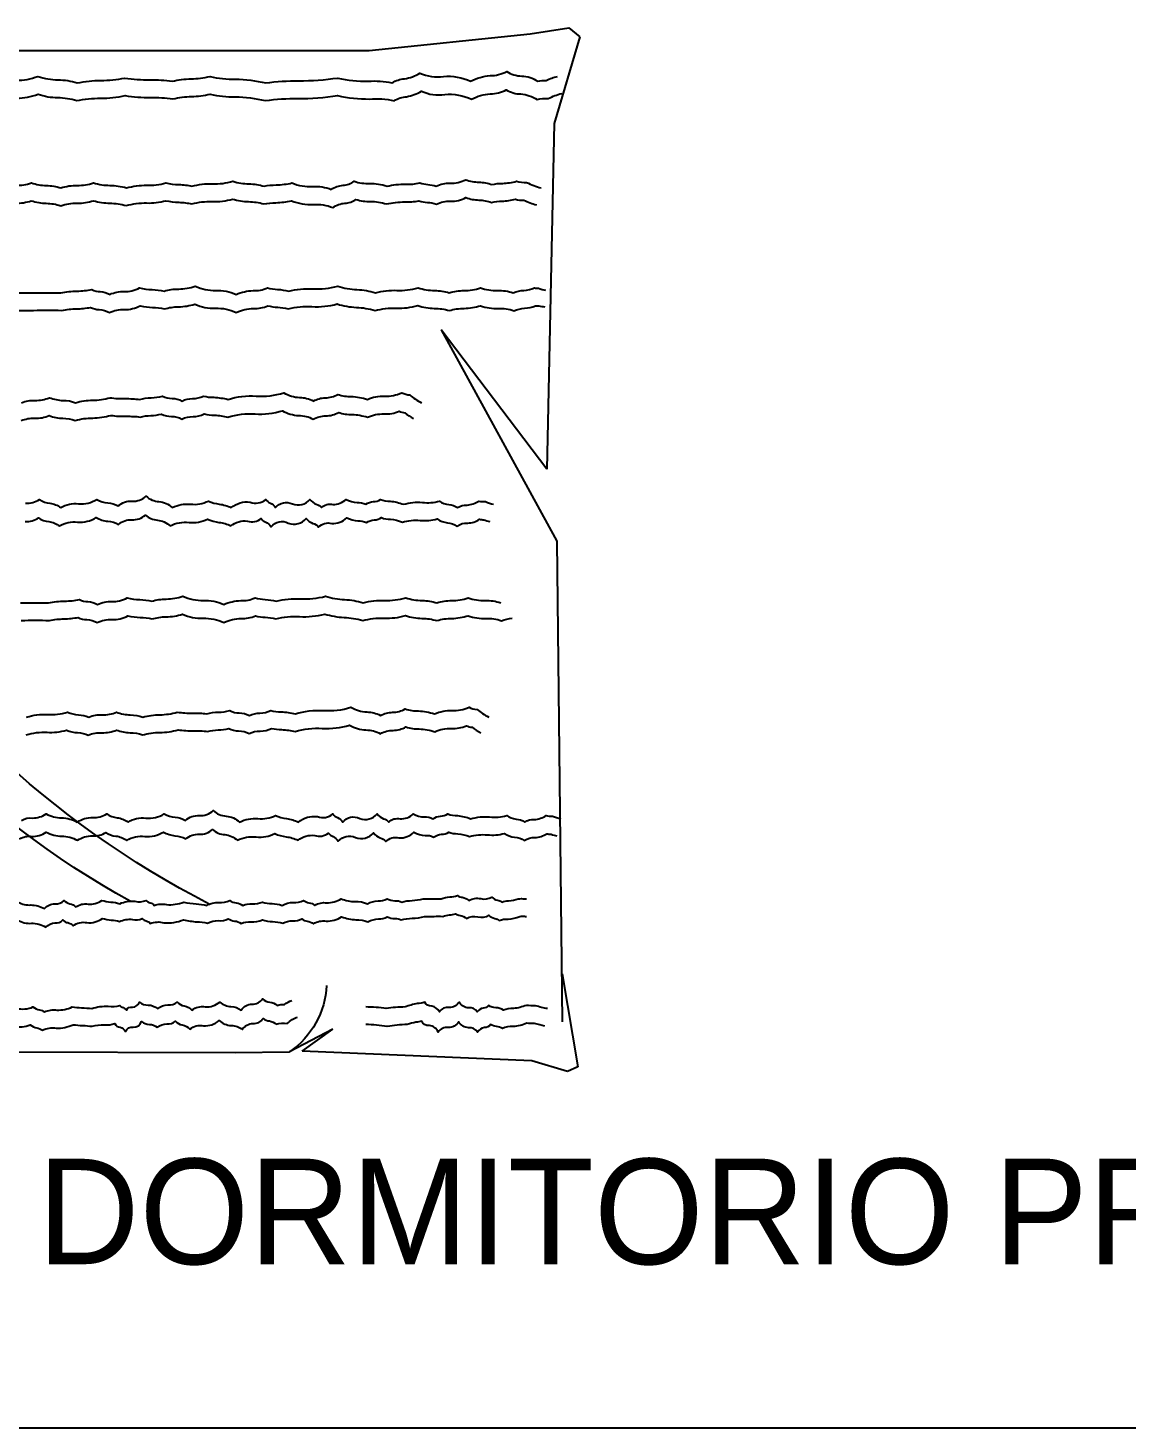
# Model space of a CAD drawing. Header units: metres. Extents: x -525 to 413, y -37 to 272.
# Drawn here: x 84.45 to 86.012, y 67.162 to 69.153 of the extents above; entities that cross this region are included whole.
import ezdxf

# ---------------------------------------------------------------- set-up
doc = ezdxf.new("R2010")
doc.units = ezdxf.units.M
doc.header["$MEASUREMENT"] = 0
doc.layers.get('0').update_dxf_attribs({"color": 254})
doc.layers.add('mobi alcolchonado', color=254, linetype='Continuous')
doc.layers.add('MOBILIARIO2', color=254, linetype='Continuous')
doc.layers.add('muebles', color=254, linetype='Continuous', lineweight=5)
doc.styles.get("Standard").update_dxf_attribs({"font": 'HTOWERT.TTF', "height": 0.08})

# ---------------------------------------------------------------- blocks, each defined once
blk = doc.blocks.new('A$C2820749F')
at = {"layer": 'mobi alcolchonado'}
for p, q in [((0.03183085050312684, 1.011534371399193), (0.03183085050312684, 0.2992788719572275)), ((1.455896490355485, 0.8244170986396853), (1.457091056544698, 0.4899610756821176)), ((1.457091056544698, 0.4899610756821176), (1.456091472427602, 0.4125472467334816)), ((1.423899143127528, 0.3509166272864945), (1.456091472427602, 0.4125472467334816)), ((1.455181800836073, 0.3946372168479115), (1.423899143127528, 0.3509166272864945)), ((1.468885618214188, 0.06806609227544413), (1.455181800836073, 0.3946372168479115)), ((0.03183085050312684, 0.2992788719572559), (0.008380268606572372, 0.07049203153226813)), ((0.6272091217166462, 0.04691964818621841), (0.4294371762570961, 0.1969362731558135)), ((0.4294371762570961, 0.1969362731558135), (0.7297423106879819, 0.03283504800134551)), ((0.008380268606572372, 0.07049203153226813), (-4.682851795223542e-08, 0.01535471020403634)), ((1.483725859909612, 0.01739235568359732), (1.468885618214188, 0.06806609227544413)), ((0.1359208405403365, 0.03620706456254652), (0.6272091217166462, 0.04691964818621841)), ((0.01257043050335938, 1.244953296009044e-08), (0.1359208405403365, 0.03620706456254652)), ((0.7297423106879819, 0.03283504800134551), (1.41321955749973, 0.02480802158862616)), ((1.345216915129811, 0.02480802158862616), (1.477542431442174, 0.002561018535146786)), ((-4.682851795223542e-08, 0.01535471020403634), (0.01257043050335938, 1.244953296009044e-08)), ((1.477542431442174, 0.002561018535146786), (1.483725859909612, 0.01739235568359732))]:
    blk.add_line(p, q, dxfattribs=at)
for centre, radius, start, end in [((0.1440055107636624, 0.03410052602831115), 1.253458049037101, 28.86267427161351, 95.56453293765829), ((0.04774770115943738, -0.09146744321932943), 1.348282083580277, 27.28963037268793, 91.05009334951154)]:
    blk.add_arc(centre, radius, start, end, dxfattribs=at)
at = {"layer": 'MOBILIARIO2'}
for points in [[(0.07438727993289262, 0.8013133383049365, -0.09716842929027525), (0.06878682210319198, 0.7704380511856641, -0.07769030963165735), (0.07369107446419321, 0.7417577365660861, 0.0819416435127111), (0.07811395726312753, 0.7145087435618223, 0.05008979722761116), (0.07464636832693827, 0.6808644616984054, -0.04965116971336258), (0.0711185998933388, 0.6469275153708907, -0.03895151536300129), (0.0737529618438657, 0.6111532863538116, 0.04385712432952719), (0.07578217947298072, 0.5793462718520175, 0.05270546975946337), (0.07231553918057898, 0.5526767017621808, -0.05218719305228062), (0.06878682210319198, 0.5257473667350894, -0.06597341999225197), (0.07263342821320862, 0.4895057270178711, 0.05540780943299058), (0.07811395726312753, 0.4465141873212417, 0.03865936342795628), (0.0752529332656593, 0.3998141080328139, -0.0322909520126644), (0.0711185998933388, 0.3439771514453867, -0.05688258191653982), (0.07561598371071909, 0.3010114769396353, 0.07235755247434236), (0.07811395726312753, 0.267074359210568, 0.1229921109335664), (0.07221241099645681, 0.2490087874413973, -0.1010531739767992), (0.06412324252355006, 0.2274577771676434, -0.1487423469771642), (0.06877428943059272, 0.1938861517257067, 0.127539236695156), (0.07578217947298072, 0.155215759290769, 0.1054573867380849), (0.06768816519763732, 0.1275448865116289, -0.125573326145023), (0.06179146473340325, 0.1039472413528131, -0.1457498777335986), (0.06826572388189334, 0.08259721616653337, 0.1343469723761514), (0.07578217947298072, 0.0596698849518873, 0.07383923619900547), (0.07460362410532184, 0.04764637685107687, 0.05242793320011511), (0.06878682210319198, 0.03170522347599558)], [(0.09968601754150086, 0.8007456138096529, -0.09727277248750657), (0.09417011716760726, 0.7702099434159493, -0.07705803557710024), (0.09896790134416733, 0.742097708017667, 0.08096817979844399), (0.1033285998275346, 0.7152919449873991, 0.05101524470064175), (0.09982893027313366, 0.6811884077724528, -0.05013851707244245), (0.09620770149948044, 0.6464978820978615, -0.03882928079087921), (0.09887583959337576, 0.6104112415337966, 0.04407321922748771), (0.1008944012292261, 0.5785815979803886, 0.05255978329282858), (0.09743626479746581, 0.5520851208613919, -0.05188248461777528), (0.0939781283656771, 0.5255886437423953, -0.06591668144949436), (0.09777291350042105, 0.489764784566745, 0.05517672509446018), (0.1032140835042696, 0.4471300304592489, 0.03864548397607355), (0.1003987906562145, 0.4006972985898472, -0.03175016641415675), (0.0961960423336734, 0.3442604983901845, -0.05816981258464109), (0.1009706728380309, 0.299109564524116, 0.07498231622681087), (0.10350595941091, 0.2638996240946483, 0.1203880321006215), (0.09767240007931832, 0.246143388583306, -0.09992166230588008), (0.08981987249296708, 0.2251456365160891, -0.1495000971445582), (0.09443394075682932, 0.1919513609089165, 0.1286842420759647), (0.1013251671153341, 0.1538556292544229, 0.103936026393105), (0.09354489020151391, 0.1272139846034008, -0.1235416094931055), (0.08784658653419797, 0.1044638102397641, -0.1429512931945198), (0.09383852413645855, 0.08396566046903331, 0.1224411996191373), (0.1017504643391476, 0.06046127252918154, 0.0817191187597318), (0.1004888231307177, 0.04511814992989116, 0.06013914756002237), (0.09303952893822043, 0.02563841120141319)], [(0.249132597614846, 0.802060374786123, -0.08928656159384647), (0.2456801733467842, 0.7798678946714688, -0.07244119077061678), (0.2493126897801403, 0.7585014681934297, 0.07568307842557014), (0.2526592562661847, 0.7380184982908702, 0.08009652531213793), (0.2491461270936099, 0.7146116850313717, -0.08013568630566463), (0.2456329979210352, 0.6912048717718733, -0.06882100428836067), (0.2490784771969743, 0.668154409175969, 0.0682197493521685), (0.2525818654192165, 0.64490687477101, 0.07127044295884968), (0.2488224925419047, 0.6159160259599332, -0.07596936836416879), (0.2455477668864035, 0.5886678236543332, -0.04586782255867196), (0.247844236309362, 0.5701994631031368, 0.04515398565987369), (0.2502035833936702, 0.5514436960125124, 0.07659845747685319), (0.2468066792605725, 0.5227923506037371, -0.07511307310797281), (0.2432571078226999, 0.493591319009937, -0.06588161336958673), (0.2469422759199063, 0.4708361621339634, 0.06987577352350968), (0.2502478734777469, 0.4493431625129176, 0.05750704490280966), (0.2484958000228517, 0.4321932879051076, -0.04391143024772626), (0.2455970351292081, 0.4098348157899352, -0.1094408793377471), (0.2511180848023855, 0.3789421831585003, 0.1218487807929951), (0.2554081724640014, 0.3510032497899545, 0.1331212624374239), (0.2490930056539469, 0.3339586073589373, -0.1454868229792634), (0.2436763397471395, 0.3181738282760591, -0.09027021029225786), (0.2465344695422687, 0.2976595287733801, 0.08023035883669916), (0.2502034698085538, 0.2746858769890252, 0.05551847469912154), (0.2473031714452247, 0.2490541670552773, -0.07022105505534403), (0.2456014336365797, 0.2286931972915625, -0.0685052766880208), (0.2479670474960471, 0.2166287042612396, 0.06470814984066378), (0.2505666641905009, 0.2038819778707932, 0.1401908012214727), (0.2463314414677598, 0.1836766035147832, -0.1283002783268099), (0.2412053825026419, 0.1617815342499682, -0.08110603893236437), (0.2446641125620488, 0.1435104428511238, 0.0827637813586758), (0.2479954771944222, 0.125589417044381, 0.0686295408200656), (0.2461791685529988, 0.1103209601651827, -0.05568377227810004), (0.2434604016795276, 0.09159681011473708, -0.07355543273722119), (0.2448523890268746, 0.07942918446437375, -0.04685156555673459), (0.2515032445388385, 0.0614542783202694)], [(0.2237399146677603, 0.8015753920990107, -0.08842065885983708), (0.2203529784464706, 0.7797595999016664, -0.07304457326249797), (0.2239837579844277, 0.7583762724464407, 0.07606635793775487), (0.2273483358162594, 0.7378126153517712, 0.07982807973009487), (0.2238506571313508, 0.7145087435618223, -0.07971955538375411), (0.2203529784464706, 0.6912048717718164, -0.06923792804402512), (0.2238217415806787, 0.6679991013126312, 0.06863952591397299), (0.2273483358162594, 0.6445971281919185, 0.0708979614058301), (0.2236037825783797, 0.6157425677461958, -0.07570184506448685), (0.2203529784464706, 0.5886678205680198, -0.04598593837361446), (0.2226452857336483, 0.5702051486343009, 0.04509062979421224), (0.2250165580261125, 0.5513816257040673, 0.0767688097919978), (0.2215939037413364, 0.5225215678670168, -0.07531724705448087), (0.2180211766569755, 0.4931219462291381, -0.06569602454873665), (0.2217125434788159, 0.4703385422081112, 0.06976453409596739), (0.2250165580261125, 0.4488445745002707, 0.05804667689531232), (0.2232246805901639, 0.431465470192137, -0.04516982286465403), (0.2203529784464706, 0.4092279924572892, -0.1075977116100084), (0.2255734608220337, 0.3799107829684374, 0.1193036612600965), (0.2296801136064062, 0.353298700161389, 0.1343029453047149), (0.2235396308263375, 0.3365488491731128, -0.1428870521163589), (0.2180211766569755, 0.3206732643274961, -0.09404153232735413), (0.2210300184327423, 0.2988232099425261, 0.08254829827204296), (0.2250165580261125, 0.2740655207475413, 0.05470287307400445), (0.2219875962871072, 0.24769676267195, -0.0716592870435935), (0.2203529784464706, 0.2274577771676434, -0.06572602001163375), (0.2225756223455733, 0.2161297562311404, 0.06205059330713673), (0.2250165580261125, 0.2041539053776376, 0.1416518027978689), (0.2208763024091525, 0.1841716973295604, -0.1276055729886448), (0.2156893988668287, 0.1622069208277424, -0.08237180775977603), (0.2192212086246741, 0.1434705197362689, 0.0832392266448991), (0.2226847562366174, 0.1249207259637899, 0.06719308412164715), (0.2209050870327758, 0.1096062405971168, -0.05209041856066379), (0.2180211766569755, 0.08996491827886643, -0.07575752871399459), (0.2196056503977672, 0.0755561573761554, -0.04985085270802373), (0.2273483358162594, 0.05500909526594455)], [(0.8174782666112037, 0.7950086923829645, 0.009920707155003077), (0.8174782666112037, 0.7553921026760406, 0.04445350945563722), (0.8149618397834786, 0.7323308617415023, -0.04837692811709345), (0.8128147110309385, 0.7111147462751148, -0.1250647258429041), (0.8157566736046533, 0.699330767853354, 0.1047741914629796), (0.8198100684007272, 0.6854804873061369, 0.1403229418180761), (0.8157212553556974, 0.6656063789424707, -0.1250049725488112), (0.810482909241415, 0.6435335180842117, -0.05973303894828361), (0.8129042887442779, 0.6257110169966609, 0.06219503384166036), (0.8151464888210853, 0.6085776950712898, 0.07638371534016052), (0.8120888269711202, 0.5878663008737419, -0.06684002968586622), (0.8081511314512682, 0.564300338670364, -0.1151891051599127), (0.8139684207840219, 0.5351972912182532, 0.1149610997639274), (0.8198100684007272, 0.5060406591954347, 0.09722285442482435), (0.8143153120496152, 0.4820349958859538, -0.1165270438592037), (0.810482909241415, 0.4617632874665389, -0.05177855544718226), (0.8126624294934572, 0.4472069481511483, 0.04781164733631715), (0.8151464888210853, 0.4314682541395882, 0.07848942190647769), (0.8118770370968775, 0.3973976616517518, -0.07450814821697317), (0.8081511314512682, 0.3615566387696845, -0.0646817516391843), (0.812943995539257, 0.3343443569226849, 0.06677225692461504), (0.8174782666112037, 0.3079577183248148, 0.07603400264152256), (0.8139805879263236, 0.2776626849978641, -0.07565561778519735), (0.810482909241415, 0.2473676516708849, -0.06360188876819076), (0.8143053679061438, 0.2241411790908217, 0.07038836351659816), (0.8174782666112037, 0.2030902799419891, 0.07908223019817892), (0.8143211382538595, 0.1820272423179006, -0.07150216932384006), (0.810482909241415, 0.1588129235410634, -0.08809929159295263), (0.814228580128372, 0.1347859703132315, 0.09400655500649466), (0.8174782666112037, 0.112205179961137, 0.09181186489555229)], [(0.8424782666112094, 0.7940545898146922, 0.01064894226915855), (0.8424782666112094, 0.7540791592927292, 0.04276789700413568), (0.8402388799636071, 0.733187113798806, -0.0446536549024255), (0.8381690619806079, 0.7131661293205127, -0.1287838092738918), (0.8412271476790067, 0.7007977600572417, 0.1064908792668673), (0.84555694263031, 0.6860934815922235, 0.1403723187648893), (0.8412344940887522, 0.6652773528346643, -0.1267362631492033), (0.8358503161164492, 0.642439936426797, -0.05782812158357745), (0.8382594505249301, 0.6248511261089504, 0.06144160875129046), (0.8404085505445096, 0.6082737271454732, 0.07614096957488999), (0.8374403745145855, 0.5880598025744916, -0.06591642973579528), (0.8335430998787103, 0.5648186197200857, -0.1160849187515354), (0.839389686591062, 0.5354696589787693, 0.1152005735456813), (0.845331564035888, 0.5059116931042524, 0.09775879571411954), (0.8397241503271573, 0.4815136895885814, -0.1181437821682722), (0.8358847107813858, 0.4610661162168981, -0.0498187337588212), (0.8379810968164634, 0.4471143499836501, 0.04633969856475002), (0.8403381556048544, 0.4321361372076069, 0.07934496185949418), (0.8371221817110381, 0.3983447131605828, -0.07461716755102663), (0.8333675549916393, 0.3624719409117745, -0.06486864031103441), (0.8381701684619429, 0.3351864239947133, 0.06684312547807922), (0.842727946085347, 0.3086819133243921, 0.07585804144147697), (0.8392363536809739, 0.2783522985397724, -0.0755289184050222), (0.8357097847465695, 0.2478943308141766, -0.06391342011245177), (0.8395789955546036, 0.2243899436618904, 0.07074523310173969), (0.8427883519684087, 0.2030902792667177, 0.07862787425880947), (0.8396313568666187, 0.1820072391056158, -0.07091813878710229), (0.8357775762492565, 0.1587153318902779, -0.09173755624994477), (0.8398587261997648, 0.1335210047967905, 0.1042464704999198), (0.8429071185929331, 0.1112135583809959, 0.07732199784923037), (0.8394107418393446, 0.0960257388172181, -0.07665768699248568)], [(0.3765826903700145, 0.8170457947656189, -0.01105708392728544), (0.3765826903700145, 0.7774292050586666, 0.009920707155003077), (0.3765826903700145, 0.7378126153517712, 0.04445350945563722), (0.3740662635422893, 0.7147513744172045, -0.04837692811709345), (0.3719191347897493, 0.6935352589508454, -0.1250647258429041), (0.3748610973634641, 0.6817512805290846, 0.1047741914629796), (0.378914492159538, 0.6679009999818675, 0.1403229418180761), (0.3748256791145081, 0.6480268916181728, -0.1250049725488112), (0.3695873330002257, 0.6259540307599138, -0.05973303894828361), (0.3720087125030886, 0.6081315296723631, 0.06219503384166036), (0.3742509125798961, 0.590998207746992, 0.07638371534016052), (0.3711932507299309, 0.5702868135494725, -0.06684002968586622), (0.3672555552100789, 0.5467208513460662, -0.1151891051599127), (0.3730728445428326, 0.5176178038939554, 0.1149610997639274), (0.378914492159538, 0.4884611718711369, 0.09722285442482435), (0.3734197358084259, 0.464455508561656, -0.1165270438592037), (0.3695873330002257, 0.4441838001422695, -0.05177855544718226), (0.371766853252268, 0.4296274608268789, 0.04781164733631715), (0.3742509125798961, 0.4138887668152904, 0.07848942190647769), (0.3709814608556883, 0.3798181743274824, -0.07450814821697317), (0.3672555552100789, 0.3439771514453867, -0.0646817516391843), (0.3720484192980678, 0.3167648695984155, 0.06677225692461504), (0.3765826903700145, 0.290378231000517, 0.07603400264152256), (0.3730850116851343, 0.2600831976735947, -0.07565561778519735), (0.3695873330002257, 0.2297881643466155, -0.06360188876819076), (0.3734097916649546, 0.2065616917665523, 0.07038836351659816), (0.3765826903700145, 0.1855107926176913, 0.07908223019817892), (0.3734255620126703, 0.1644477549936312, -0.07150216932384006), (0.3695873330002257, 0.1412334362167655, -0.08809929159295263), (0.3733330038871827, 0.1172064829889621, 0.09400655500646748), (0.3765826903700145, 0.0946256926368676, 0.09181186489314164), (0.3730608128719268, 0.07942261342699908, -0.09253048796087615), (0.3695873330002257, 0.06433065930988846, -0.06497800636648846), (0.3701017238219606, 0.05850666252305814, -0.03737900805100157), (0.3730250012861518, 0.04880240365648092)], [(0.4015826903700201, 0.8164505330123859, -0.01088879775074179), (0.4015826903700201, 0.7764751024904228, 0.01064894226915855), (0.4015826903700201, 0.7364996719684598, 0.04276789700413568), (0.3993433037224179, 0.7156076264745082, -0.0446536549024255), (0.3972734857394187, 0.6955866419962433, -0.1287838092738918), (0.4003315714378175, 0.6832182727329439, 0.1064908792668673), (0.4046613663891208, 0.6685139942679541, 0.1403723187648893), (0.4003389178475629, 0.6476978655103665, -0.1267362631492033), (0.39495473987526, 0.6248604491024992, -0.05782812158357745), (0.3973638742837409, 0.607271638784681, 0.06144160875129046), (0.3995129743033203, 0.5906942398212038, 0.07614096957488999), (0.3965447982733963, 0.5704803152501938, -0.06591642973579528), (0.3926475236375211, 0.5472391323957879, -0.1160849187515354), (0.3984941103498727, 0.5178901716544999, 0.1152005735456813), (0.4044359877946988, 0.488332205779983, 0.09775879571411954), (0.3988285740859681, 0.463934202264312, -0.1181437821682722), (0.3949891345401966, 0.4434866288926003, -0.0498187337588212), (0.3970855205752741, 0.4295348626593807, 0.04633969856475002), (0.3994425793636651, 0.4145566498833375, 0.07934496185949418), (0.3962266054698489, 0.3807652258363134, -0.07461716755102663), (0.39247197875045, 0.3448924535875051, -0.06486864031103441), (0.3972745922207537, 0.3176069366704439, 0.06684312547807922), (0.4018323698441577, 0.2911024260000943, 0.07585804144147697), (0.3983407774397847, 0.260772811215503, -0.0755289184050222), (0.3948142085053803, 0.2303148434898787, -0.06391342011245177), (0.3986834193134143, 0.2068104563375925, 0.07074523310173969), (0.4018927757272195, 0.1855107919424483, 0.07862787425880947), (0.3987357806254295, 0.1644277517813464, -0.07091813878710229), (0.3948820000080673, 0.1411358445659801, -0.09173755624994477), (0.3989631499585755, 0.1159415174725211, 0.1042464704999198), (0.4020115423517439, 0.09363407105669808, 0.07732199784975631), (0.3985151655981554, 0.0784462514928066, -0.07665768699248617), (0.394968619395712, 0.06313304381930607, -0.04478410549747996), (0.395040648773886, 0.05831106024746191, -0.02481717916866302), (0.3963742903468983, 0.04972353772117799)], [(0.532812426292935, 0.7937419229756699, 0.1122487789866725), (0.5295605123361611, 0.7745294220823382, -0.1052791320223037), (0.5258170689231463, 0.7541253256047469, -0.0826638664337555), (0.5296320503164793, 0.7346347287407013, 0.09094625459216459), (0.532812426292935, 0.7168391307407944, 0.06790108053441281), (0.5294065194832456, 0.6926944179312216, -0.06607401579952162), (0.5258170689231463, 0.6679009999818675, -0.03504793063680006), (0.5270872541650817, 0.6461191675042244, 0.03787749861660716), (0.5281488467132931, 0.6259540307599138, 0.06052263610671611), (0.5257440997493745, 0.6093723462151104, -0.0626049966278958), (0.5234852911329995, 0.593328594926021, -0.1275120401127127), (0.5268121811896265, 0.5796645595292773, 0.1212771448303576), (0.5304806485028166, 0.5653639487780708, 0.1171111280311894), (0.5270869491456835, 0.5504281150887493, -0.1136109813757856), (0.5234852911329995, 0.5350689154510917, -0.05914307861923467), (0.5251780660660756, 0.5202931384132796, 0.0430522605604349), (0.5281488467132931, 0.5001131077661682, 0.0895994140434177), (0.5233912279226729, 0.4601895761745993, -0.09105326971294936), (0.5188217115533575, 0.4208799283523206, -0.1116223300157128), (0.5254762300410221, 0.3984332831923609, 0.1303907251026809), (0.5304806485028166, 0.378932959130367, 0.1249395651919064), (0.5259613515771662, 0.3617158745980475, -0.1208889648594129), (0.5211534893435044, 0.3439771514453867, -0.08669485630076657), (0.5240119240958165, 0.3249207801499381, 0.07164739023438975), (0.5281488467132931, 0.3020301668954914, 0.1130926319735813), (0.5234335436123558, 0.277443585909424, -0.1142645767062706), (0.5188217115533575, 0.2530920361365645, -0.1062759785101087), (0.521756724503291, 0.2416989099106388, -0.06230544113351851), (0.532812426292935, 0.2251273899886144)], [(0.5583166415382266, 0.7944071662936096, 0.1121907908449993), (0.5549926640173055, 0.7748674555446939, -0.1060129586841857), (0.5512277823960403, 0.7542610431423498, -0.08140294717684621), (0.554989884886993, 0.7350081995681705, 0.08933801267669829), (0.5581452713195176, 0.7173898975617874, 0.06941704546232796), (0.5546517171376308, 0.6925265755699286, -0.06706158943373092), (0.5509160109744755, 0.6668154280452825, -0.0348991589927912), (0.5522323305236796, 0.6446838999926001, 0.03900782746455993), (0.5532477883818103, 0.6248684657096817, 0.05766650651638972), (0.5510874524651967, 0.609755125766668, -0.05881613933884066), (0.5489271165485547, 0.5946417858236543, -0.1309905318914451), (0.5523076992619735, 0.5805850981182914, 0.1220454148895018), (0.5561924712215216, 0.5655977982432603, 0.1184403088690168), (0.5525878224413532, 0.5498519686953784, -0.1165480779889911), (0.5488665757357296, 0.5338712921965509, -0.05646145790851093), (0.5505404218076535, 0.5195151342328757, 0.04198149641252762), (0.5533443831019156, 0.5003077653021535, 0.08915560718238538), (0.5488091923522802, 0.4616541617285463, -0.08877020053779161), (0.5442249356576667, 0.4228388744674305, -0.1142326239391727), (0.551095740658269, 0.3995593565413458, 0.1315511455898687), (0.5563910838828292, 0.3790670411207486, 0.1255422426950023), (0.5516299281820238, 0.3610609669585472, -0.1232783394747536), (0.5467023607863837, 0.3427561842470084, -0.08515580408829897), (0.5496170285294113, 0.3237614741382515, 0.07300860407615416), (0.5535429865398669, 0.3017370328834943, 0.1155347267855676), (0.5487893668319828, 0.2782149741405249, -0.1273289523223513), (0.5449625324824581, 0.2567166300017618, -0.09699082919809499), (0.5471577101448588, 0.2488006083969196, -0.05335097102273404), (0.5551704217377846, 0.2363130969259544)], [(0.6755516322768926, 0.788078494509449, -0.1681021652582814), (0.6703878678966362, 0.768107664006692, -0.1396704721919929), (0.6758742137569129, 0.7534256788154892, 0.130059889773457), (0.6820468048460668, 0.7378126153517712, 0.1694363968799197), (0.6764582947316455, 0.712568258485959, -0.1636294157021993), (0.6703878678966362, 0.6865440974138153, -0.104574630153173), (0.6752370334777709, 0.6710663310920211, 0.1096960937446442), (0.6797150030565717, 0.656249064086893, 0.2076803959609428), (0.6728950622343746, 0.636631299665936, -0.2026220540611215), (0.6657242883169943, 0.6166324667159699, -0.1762003133076973), (0.6735491595525218, 0.5983481532605026, 0.1678852741012359), (0.6820468048460668, 0.5793462718520175, 0.1378171328476557), (0.6771226346940864, 0.5531859947289774, -0.1441702825523331), (0.672719645686783, 0.5280777539141184, -0.07925772524047298), (0.6770470399610531, 0.512499742302424, 0.0720522656110914), (0.6820468048460668, 0.4954523334081671, 0.2151789096516159), (0.6742895314989426, 0.468723806336385, -0.2727029204983695), (0.6703878678966362, 0.4465141873212417, -0.1572316164510203), (0.6756112782003072, 0.4399274285938475, 0.1339324393044034), (0.6820468048460668, 0.4325318642472951, 0.3465028848802875), (0.6767388507607279, 0.4084900677987946, -0.3284156078474615), (0.6703878678966362, 0.3835937334883681, -0.1369147275415767), (0.6773068058249123, 0.3746234137338718, 0.1798466833418535), (0.6820468048460668, 0.3672810232353925, 0.2526190132480287), (0.6774192339288447, 0.3510366545384329, -0.2094611281051624), (0.6703878678966362, 0.3323252002224706, -0.111258846881408), (0.6748224123112436, 0.3166144706410421, 0.1463808890355895), (0.6773832252664249, 0.3043605540745205, 0.1256684780494419), (0.6735704168331438, 0.2933977545830828, -0.1393541235306433), (0.6703878678966362, 0.2833870694635436, -0.105558365233332), (0.6729212312957316, 0.2694217146915605, 0.07769432297274463), (0.6773832252664249, 0.2507616489575923, 0.09031749287737321), (0.674661620400542, 0.2237751126028513, -0.1007643473406954), (0.672719645686783, 0.1994931310196364, -0.1200100646373319), (0.6777392621319223, 0.1861542338477591, 0.1316649101114031), (0.6820468048460668, 0.1738588567227168, 0.1705349726866028), (0.6783557715968982, 0.1601314202501101, -0.1371397799998779), (0.672719645686783, 0.1435638233957945, -0.06863892069382733), (0.6734823314110088, 0.1342532433857002, -0.05203537511131186), (0.6773832252664249, 0.1225903387848177)], [(0.701644317564643, 0.788605138044403, -0.1664726970864278), (0.6966877164643961, 0.7693746276751483, -0.1397962146112866), (0.7019907755943962, 0.7550892760819181, 0.1281512057065087), (0.7081119195897543, 0.7396895207886871, 0.1710393010520319), (0.7025279834444973, 0.714165481524418, -0.1627754528073479), (0.6962469621785488, 0.6875150571555935, -0.1076975323599564), (0.7014210141151977, 0.6711278008360466, 0.1151957562159418), (0.7060384399563873, 0.6557118141969625, 0.2029467436809232), (0.699334673455553, 0.6366889878654831, -0.202256769391777), (0.6925845553120951, 0.6176153237067012, -0.1730280210712868), (0.6998710380194666, 0.6004601393036353, 0.1620767411745446), (0.7080091353007276, 0.582380322159878, 0.1433022875960215), (0.703049859634973, 0.5555943335783979, -0.1465137091857096), (0.6983599178589088, 0.5293415491471762, -0.08082970153982158), (0.7029861418498626, 0.5129755390364892, 0.07789140661148107), (0.7078837076818729, 0.4960283352866384, 0.2054357368833757), (0.7011297360226934, 0.472485500779527, -0.2589432326412417), (0.6976099991111084, 0.452904656595166, -0.1673714775828524), (0.7026329928692974, 0.4464402107789454, 0.1353529364026856), (0.7092689367676712, 0.4389223326731155, 0.3471284233717356), (0.703940013685667, 0.4144176332228824, -0.3256903725938524), (0.6973448330609244, 0.388871170297449, -0.138367765549659), (0.704562443976954, 0.3794172390318238, 0.1746782317962537), (0.7097927245272899, 0.3714545869818551, 0.2621985607123534), (0.704459813187384, 0.3527357722608429, -0.218741176056816), (0.6964082921661543, 0.3313253838843764, -0.1036000739568257), (0.7009638580485671, 0.3153303952205704, 0.1423765644898198), (0.7034036492913174, 0.3033607387143036, 0.1285877719692805), (0.6994441748654197, 0.2920795304320052, -0.1455038659583128), (0.6962635210753092, 0.2819532020664326, -0.09941711141898418), (0.6986307716262559, 0.2691494848243963, 0.07436685299879565), (0.7026249514976257, 0.2522843329042814, 0.09033352581645736), (0.7001705065860335, 0.2268205114216642, -0.095923553954114), (0.6981229113588938, 0.2027916799605407, -0.1266338636023986), (0.703584570095984, 0.1882010476806215, 0.136356402452326), (0.7084089932272377, 0.1745219528603172, 0.1762476411770984), (0.7039970364999135, 0.1592300352780569, -0.1588244241086739), (0.6985597989508392, 0.1425313259447591, -0.05469461753371559), (0.6992430746873595, 0.1363172424360926, -0.03932799538470046), (0.701787210361374, 0.1280167106377519)], [(0.9800004493138772, 0.7867062951054606, 0.08749885010883016), (0.9761826503680311, 0.7565432617678027, -0.09419733273001954), (0.9730050919440885, 0.7284466156305598, -0.07835741495439467), (0.9766798764700297, 0.7128657987933593, 0.083222582802915), (0.9800004493138772, 0.6981515823036091, 0.1122487789866725), (0.9767485353571033, 0.6789390814102774, -0.1052791320223037), (0.9730050919440885, 0.658534984932686, -0.0826638664337555), (0.9768200733374215, 0.6390443880686405, 0.09094625459216459), (0.9800004493138772, 0.6212487900687336, 0.06790108053441281), (0.9765945425041878, 0.5971040772591891, -0.06607401579952162), (0.9730050919440885, 0.5723106593098066, -0.03504793063680006), (0.9742752771860239, 0.5505288268321635, 0.03787749861660716), (0.9753368697342353, 0.5303636900878814, 0.06052263610671611), (0.9729321227703167, 0.5137820055430495, -0.0626049966278958), (0.9706733141539416, 0.4977382542539601, -0.1275120401127127), (0.9740002042105687, 0.4840742188572165, 0.1212771448303576), (0.9776686715237588, 0.46977360810601, 0.1171111280311894), (0.9742749721666257, 0.4548377744167169, -0.1136109813757856), (0.9706733141539416, 0.4394785747790593, -0.05914307861923467), (0.9723660890870178, 0.4247027977412188, 0.0430522605604349), (0.9753368697342353, 0.4045227670941074, 0.0895994140434177), (0.9705792509436151, 0.3645992355025385, -0.09105326971294936), (0.9660097345742997, 0.3252895876802597, -0.1116223300157128), (0.9726642530619642, 0.3028429425203001, 0.1303907251026809), (0.9776686715237588, 0.2833426184583061, 0.1249395651919064), (0.9731493745981084, 0.2661255339260151, -0.1208889648594129), (0.9683415123644465, 0.2483868107733542, -0.08669485630076657), (0.9711999471167587, 0.2293304394778772, 0.07164739023438975), (0.9753368697342353, 0.206439826223459, 0.1130926319735813), (0.970621566633298, 0.1818532452373915, -0.1142645767062706), (0.9660097345742997, 0.1575016954645321, -0.1062759785101087), (0.9689447475242332, 0.146108569238578, -0.06230544113351851), (0.9800004493138772, 0.1295370493165819)], [(1.005224664122096, 0.787078101971332, 0.08658977977004037), (1.001495596534483, 0.757497158247304, -0.09274703429675235), (0.998348276314573, 0.7298092408634318, -0.07979459290544652), (1.002082942294805, 0.7139326801577681, 0.08403113434117632), (1.005504664559169, 0.6988168256215772, 0.1121907908449993), (1.002180687038248, 0.6792771148726615, -0.1060129586841857), (0.9984158054169825, 0.6586707024703173, -0.08140294717684621), (1.002177907907935, 0.6394178588961097, 0.08933801267669829), (1.00533329434046, 0.621799556889755, 0.06941704546232796), (1.001839740158573, 0.5969362348978677, -0.06706158943373092), (0.9981040339954177, 0.5712250873732216, -0.0348991589927912), (0.9994203535446218, 0.5490935593205393, 0.03900782746455993), (1.000435811402753, 0.5292781250376208, 0.05766650651638972), (0.9982754754861389, 0.5141647850946356, -0.05881613933884066), (0.9961151395694969, 0.4990514451516219, -0.1309905318914451), (0.9994957222829157, 0.484994757446259, 0.1220454148895018), (1.003380494242464, 0.4700074575711994, 0.1184403088690168), (0.9997758454622954, 0.4542616280233176, -0.1165480779889911), (0.9960545987566718, 0.4382809515244901, -0.05646145790851093), (0.9977284448285957, 0.4239247935608148, 0.04198149641252762), (1.000532406122858, 0.4047174246300926, 0.08915560718238538), (0.9959972153732224, 0.3660638210564855, -0.08877020053779161), (0.9914129586786089, 0.3272485337953981, -0.1142326239391727), (0.9982837636792112, 0.3039690158693134, 0.1315511455898687), (1.003579106903771, 0.2834767004487162, 0.1255422426950023), (0.998817951202966, 0.2654706262865147, -0.1232783394747536), (0.9938903838073259, 0.2471658435749475, -0.08515580408829897), (0.9968050515503535, 0.2281711334661907, 0.07300860407615416), (1.000731009560809, 0.2061466922114619, 0.1155347267855676), (0.9959773898529249, 0.182624633468464, -0.1273289523223513), (0.9921505555034003, 0.161126289329701, -0.09699082919809499), (0.994345733165801, 0.1532102677248872, -0.05335097102273404), (1.002358444758727, 0.1407227562539219)], [(1.126903026077514, 0.7936974566424624, 0.1953967495250486), (1.123520370192438, 0.7780941930226675, -0.1518508254267421), (1.117575890917578, 0.7587416489575105, -0.1267118165568407), (1.12331560222799, 0.7367643658336362, 0.1246838744173482), (1.129234827867009, 0.7144642925565847, 0.1504905844444354), (1.122739655297835, 0.6924881538374166, -0.1681021652582814), (1.117575890917578, 0.6725173233346311, -0.1396704721919929), (1.123062236777855, 0.6578353381434283, 0.130059889773457), (1.129234827867009, 0.6422222746797104, 0.1694363968799197), (1.123646317752588, 0.6169779178139265, -0.1636294157021993), (1.117575890917578, 0.5909537567417829, -0.104574630153173), (1.122425056498713, 0.5754759904199886, 0.1096960937446442), (1.126903026077514, 0.5606587234148321, 0.2076803959609428), (1.120083085255317, 0.5410409589939036, -0.2026220540611215), (1.112912311337936, 0.5210421260439375, -0.1762003133076973), (1.120737182573464, 0.5027578125884702, 0.1678852741012359), (1.129234827867009, 0.4837559311799851, 0.1378171328476557), (1.124310657715029, 0.4575956540569166, -0.1441702825523331), (1.119907668707725, 0.4324874132420575, -0.07925772524047298), (1.124235062981995, 0.4169094016303916, 0.0720522656110914), (1.129234827867009, 0.3998619927361062, 0.2151789096516159), (1.121477554519885, 0.3731334656643526, -0.2727029204983695), (1.117575890917578, 0.3509238466492093, -0.1572316164510203), (1.122799301221249, 0.3443370879217866, 0.1339324393044034), (1.129234827867009, 0.3369415235752342, 0.3465028848802875), (1.12392687378167, 0.3128997271267622, -0.3284156078474615), (1.117575890917578, 0.2880033928163073, -0.1369147275415767), (1.124494828845854, 0.2790330730618109, 0.1798466833418535), (1.129234827867009, 0.2716906825633316, 0.2526190132480287), (1.124607256949787, 0.2554463138663721, -0.2094611281051624), (1.117575890917578, 0.2367348595504097, -0.111258846881408), (1.122010435332186, 0.2210241299690097, 0.1463808890355895), (1.124571248287367, 0.2087702134024596, 0.1256684780494419), (1.120758439854086, 0.197807413911022, -0.1393541235306433), (1.117575890917578, 0.1877967287914828, -0.105558365233332), (1.120109254316674, 0.1738313740194997, 0.07769432297274463), (1.124571248287367, 0.1551713082855315, 0.09031749287737321), (1.121849643421484, 0.1281847719307905, -0.1007643473406954), (1.119907668707725, 0.103902790347604, -0.1200100646373319), (1.124927285152864, 0.09056389317569824, 0.1316649101114031), (1.129234827867009, 0.07826851605068441, 0.1705349726866028), (1.12554379461784, 0.06454107957807764, -0.1371397799998779), (1.119907668707725, 0.0479734827237337, -0.06863892069382733), (1.120670354431951, 0.03866290271363937, -0.05203537511131186), (1.124571248287367, 0.02699999811275688)], [(1.242980154232015, 0.7984026973336711, -0.1493374080448792), (1.247124130218708, 0.7806548851889659, 0.1340733236145704), (1.252307313391299, 0.7611165024697186, 0.2143802094752953), (1.245515428450972, 0.7462920847461589, -0.2538815461370542), (1.240648376441868, 0.7331518409937701, -0.1897592448981073), (1.245275724672723, 0.7250246641821434, 0.1878897740936584), (1.249975511601804, 0.7168391307407944, 0.1912419040204233), (1.245814839236346, 0.6989215930987882, -0.1744454174880995), (1.240648376441868, 0.679552935876842, -0.04764479736210559), (1.242980154232015, 0.6667358063923814, 0.04803783459121472), (1.245311932022162, 0.653918676907864, 0.1237215038193652), (1.241822840142959, 0.6326013248258562, -0.1690905696893655), (1.240648376441868, 0.6166324667159699, -0.1414729734116799), (1.244181888797158, 0.6107733139727145, 0.143521297280824), (1.247643733811657, 0.6049805308209955, 0.1555339557164581), (1.246687551548774, 0.5876218761692087, -0.1073961158812098), (1.242980154232015, 0.5630335615990418, -0.04257711260505493), (1.245647210740259, 0.5453176084527911, 0.05074767590990479), (1.247643733811657, 0.5304081410930905, 0.1296850097861545), (1.243689281412372, 0.513226872909712, -0.1458928107925591), (1.240648376441868, 0.4977827205871392, -0.1349991517653865), (1.244251196174702, 0.4883175897034846, 0.1399128548776364), (1.247643733811657, 0.479139607827193, 0.1140073543877896), (1.2456432302574, 0.4659914907520886, -0.1004304831275001), (1.242980154232015, 0.4511749616792429, -0.06992702869462149), (1.245213072646635, 0.4375104549295941, 0.06671859114587622), (1.247643733811657, 0.4232103155312927, 0.1402305895397087), (1.243678461141656, 0.4072502093717105, -0.1582265348157514), (1.240648376441868, 0.3929152822043704, -0.1449476016803576), (1.243916146221409, 0.3850424686608278, 0.1334952116272232), (1.247643733811657, 0.3766025719513948, 0.1805770805544821), (1.244104926949177, 0.3597371608237552, -0.1449632416778068), (1.238316574652373, 0.3393163770874423, -0.09452278538490329), (1.242379771428773, 0.3192923311609945, 0.1106627686245999), (1.245311932022162, 0.3020301668954914, 0.1070095339400693), (1.241178692264697, 0.2868228295822348, -0.1296657823091162), (1.238316574652373, 0.2740655207475413, -0.09909063674092651), (1.241013791859643, 0.2627867294994246, 0.1166014987102382), (1.242980154232015, 0.2530920361365645, 0.05841742230482582), (1.240786377572249, 0.2384521810975286, -0.05454000739986178), (1.238316574652373, 0.2227970028096422, -0.023754957546147), (1.238316574652373, 0.209979865661154, 0.02211492979942566), (1.238316574652373, 0.1971627285127227, 0.08222621524745997), (1.235699076006654, 0.1847793580907648, -0.09386176754986113), (1.233652995072731, 0.1738588567227168, -0.1715832873293275), (1.236089687299, 0.1670100581283975, 0.1169190433082443), (1.240648376441868, 0.1575461464697412, 0.1851263170282229), (1.238134549817033, 0.1409126090217399, -0.1936039450390062), (1.235984796862226, 0.1249207259637899, -0.1313550510503489), (1.240456431883104, 0.1169277085375313, 0.1884263295596632), (1.242980154232015, 0.1109384028898432, 0.0954689247961999), (1.241377445989883, 0.1012567516526985, -0.06679305114800833), (1.238316574652373, 0.08763453109983743, -0.02191300519090883), (1.238099274674283, 0.08267866965778126, -0.0162216533615514), (1.238316574652373, 0.07598259520486295)], [(1.15350099962302, 0.7964082794406977, 0.1978618571804635), (1.149782707767372, 0.7794459683824471, -0.1561213937642151), (1.143439227454365, 0.7586992330007263, -0.1236964707961878), (1.149363100995629, 0.7363547700068409, 0.1254165708398494), (1.155133472099294, 0.7142877879238654, 0.1481734233015142), (1.148832340585585, 0.6930147973723422, -0.1664726970864278), (1.143875739485338, 0.6737842870030875, -0.1397962146112866), (1.149178798615338, 0.6594989354098857, 0.1281512057065087), (1.155299942610696, 0.6440991801166263, 0.1710393010520319), (1.149716006465439, 0.6185751408523572, -0.1627754528073479), (1.143434985199491, 0.591924716483561, -0.1076975323599564), (1.14860903713614, 0.5755374601639858, 0.1151957562159418), (1.153226462977329, 0.5601214735249016, 0.2029467436809232), (1.146522696476495, 0.5410986471934223, -0.202256769391777), (1.139772578333037, 0.5220249830346688, -0.1730280210712868), (1.147059061040409, 0.5048697986316029, 0.1620767411745446), (1.15519715832167, 0.4867899814878172, 0.1433022875960215), (1.150237882655915, 0.4600039929063371, -0.1465137091857096), (1.145547940879851, 0.4337512084751154, -0.08082970153982158), (1.150174164870805, 0.4173851983644568, 0.07789140661148107), (1.155071730702815, 0.4004379946146059, 0.2054357368833757), (1.148317759043636, 0.3768951601074662, -0.2589432326412417), (1.144798022132051, 0.3573143159231336, -0.1673714775828524), (1.14982101589024, 0.3508498701068845, 0.1353529364026856), (1.156456959788613, 0.3433319920010831, 0.3471284233717356), (1.151128036706609, 0.31882729255085, -0.3256903725938524), (1.144532856081867, 0.2932808296254166, -0.138367765549659), (1.151750466997896, 0.2838268983597914, 0.1746782317962537), (1.156980747548232, 0.2758642463097942, 0.2621985607123534), (1.151647836208326, 0.257145431588782, -0.218741176056816), (1.143596315187096, 0.2357350432123155, -0.1036000739568257), (1.148151881069509, 0.2197400545485095, 0.1423765644898198), (1.15059167231226, 0.2077703980422712, 0.1285877719692805), (1.146632197886362, 0.1964891897599443, -0.1455038659583128), (1.143451544096251, 0.1863628613944002, -0.09941711141898418), (1.145818794647198, 0.1735591441523354, 0.07436685299879565), (1.149812974518568, 0.1566939922322206, 0.09033352581645736), (1.147358529606976, 0.1312301707496033, -0.095923553954114), (1.145310934379836, 0.1072013392885083, -0.1266338636023986), (1.150772593116926, 0.09261070700858909, 0.136356402452326), (1.15559701624818, 0.07893161218828482, 0.1762476411770984), (1.151185059520856, 0.06363969460602448, -0.1588244241086739), (1.145747821971781, 0.0469409852726983, -0.05469461753371559), (1.146431097708302, 0.04072690176403171, -0.03932799538470046), (1.148975233382316, 0.03242636996569104)], [(1.268542073407048, 0.7992358103012123, -0.1578346845875933), (1.273240338317748, 0.7797068039011776, 0.1488456449914715), (1.278570917736658, 0.759144563057788, 0.1995924972469048), (1.272481506531733, 0.7460700642754148, -0.2470823728894538), (1.268456164726928, 0.734883719633018, -0.1845930401766764), (1.272291288088979, 0.7279318090545246, 0.1694393166457099), (1.276667306652485, 0.7205228278070592, 0.2111869423403338), (1.272281600096136, 0.7007659108867017, -0.1850542851051542), (1.266210291321528, 0.6787198192047583, -0.04356196462883224), (1.268566589071355, 0.6660802831865169, 0.04814811030280309), (1.270594540250812, 0.6546208306749861, 0.1196152315693355), (1.267626920741833, 0.6361338565924655, -0.1608884636946525), (1.266526713617623, 0.6220976118009105, -0.146532172437858), (1.269823302641157, 0.6164945498667009, 0.1377426085305299), (1.27342360449498, 0.6106096882925556, 0.1638248549647064), (1.272465141168652, 0.59125614417988, -0.1111516568109739), (1.26817797388793, 0.5634274108453781, -0.04188564978119353), (1.271092901221124, 0.5444315753605622, 0.05362831192627427), (1.273023489149892, 0.5295292066250283, 0.1247433969609816), (1.269391727008156, 0.5137720287168293, -0.1413229257745245), (1.266628869457492, 0.4997055471017973, -0.1362827800930131), (1.269991584737141, 0.4907100538938209, 0.1350356701405191), (1.273406445853283, 0.4816428357482039, 0.1204123719592494), (1.271291694348349, 0.4674517916326124, -0.1040434631522242), (1.268325410513455, 0.4511749616792429, -0.06972203425354273), (1.270755969416285, 0.4366942805899328, 0.07078717831055116), (1.273120067457398, 0.4224243244170509, 0.1330616371866594), (1.269600696426181, 0.4081498743616123, -0.1490234651232016), (1.266846565902597, 0.3952554567476625, -0.1510401807184537), (1.270011164092097, 0.3874516274821929, 0.1320163410382945), (1.273941415257326, 0.3787107377727637, 0.1852877229664082), (1.270131352787786, 0.360512223212794, -0.1491557742718466), (1.263895955912318, 0.338553070444533, -0.09159165473451653), (1.268047142007049, 0.31829634308761, 0.1101000383777603), (1.270891312306787, 0.301266865451197, 0.1068328821696861), (1.266778267754546, 0.2862115621826717, -0.1311177961774288), (1.264002321954337, 0.2737274321757752, -0.09586839796435008), (1.266517404909393, 0.2631339641715442, 0.1114789982406984), (1.268403944227117, 0.2539320463729666, 0.0631750847478941), (1.266100619472724, 0.2382691763546916, -0.05676145362294732), (1.263316574652379, 0.2208840350371304, -0.02376809085065562), (1.26334583010231, 0.2071963311409775, 0.02600738152796709), (1.263316574652379, 0.1946857796882284, 0.07516713876702244), (1.261356455553795, 0.1852297742101712, -0.08242208051103048), (1.259691516425278, 0.1765713912205058, -0.1806254950913074), (1.261910481233002, 0.1701329900909911, 0.1182454119606088), (1.266389398545527, 0.1609524271396765, 0.1847534233948885), (1.264005935758433, 0.1448429222484435, -0.1898983630136289), (1.261838934880075, 0.1291183417451691, -0.1331988787113214), (1.266364586609711, 0.1208972090704776, 0.1802355416166373), (1.269178276623592, 0.1144484625691859, 0.1091100209714558), (1.267144327727067, 0.1020489233248156, -0.07871186273272768), (1.263316574652379, 0.0851575822753432, -0.01643819744558654), (1.26319192997741, 0.0813672946057693, -0.01157241780230331), (1.263316574652379, 0.07598259520486295)], [(1.394023623163832, 0.8006770853344563, -0.1648492274559217), (1.392214532785147, 0.7774292127226943, -0.08982123333053084), (1.396370200341238, 0.7683262316536741, 0.1166305992209862), (1.399209890154935, 0.7611165024697186, 0.1444465828419565), (1.396628233195571, 0.7433012308720492, -0.116050980689172), (1.392214532785147, 0.7214999050987956, -0.02453734702695196), (1.393276702701513, 0.7083143493002524, 0.02187926513543489), (1.394546310575294, 0.6935352589508454, 0.09638973287653575), (1.391055456010605, 0.6704754674614435, -0.1366997569550916), (1.389882730995652, 0.653918676907864, -0.2129935322671354), (1.393095843495928, 0.6494247735461443, 0.1901752537785757), (1.39687808836544, 0.6445971281919185, 0.3942320205800871), (1.39250327932308, 0.6358188181846174, -0.2969725093705403), (1.385219151415981, 0.6259540307599138, -0.1965884487143906), (1.389422610432234, 0.6136638690148573, 0.1774086983779551), (1.394546310575294, 0.6003197564629943, 0.181533326718664), (1.389292407373432, 0.585640638854926, -0.2055073565555741), (1.385219151415981, 0.5723551103150442, -0.1921942976698766), (1.390561891231556, 0.5622811747315097, 0.1727835502411864), (1.39687808836544, 0.5513816257040673, 0.2232725188363381), (1.39197841834067, 0.5326869957857809, -0.1939680262470795), (1.385219151415981, 0.5117650436611427, -0.1568876944409195), (1.391541525734283, 0.4960241487529231, 0.1725429145132608), (1.39687808836544, 0.4814700103341636, 0.2674123279724959), (1.388163047299372, 0.4659940314677726, -0.2881999836420643), (1.380555595835716, 0.4511749616792429, -0.1672997115579647), (1.385219163415684, 0.4406882193737545, 0.167613549813461), (1.389882730995652, 0.4302014770682661, 0.1024152540038398), (1.388635770971234, 0.4196661486220421, 0.09097856736078834), (1.382887373625863, 0.4092279924573461)], [(1.419581866489978, 0.8045224495411105, -0.1623209161352757), (1.417707510273402, 0.7814138948966445, -0.09259842408101288), (1.422017739087607, 0.7719047441778741, 0.1158157297952625), (1.42512600649053, 0.7641144528659822, 0.1474086289204922), (1.422273935881122, 0.7444005023993725, -0.1187396390527785), (1.417397514537413, 0.720345916420257, -0.02341961288066307), (1.418533092916533, 0.7067271026209312, 0.02376690589385313), (1.419668671295653, 0.6931082888216054, 0.08184054207189605), (1.417475117898078, 0.6760177858249392, -0.09310832150088937), (1.41588032178521, 0.6609266874092157, -0.2713651604640986), (1.420959695878395, 0.6536648104284666, 0.2377238284431855), (1.427169068023261, 0.645884053782737, 0.3743487711620435), (1.420976190638953, 0.6348032145122318, -0.322203466068366), (1.412882917568595, 0.6230399389196748, -0.1650223189963465), (1.416925756180461, 0.6118906136734665, 0.1638948552205776), (1.421019565213527, 0.600677603933633, 0.1839274672913341), (1.416305774162453, 0.5872936928203387, -0.2020397544804528), (1.412416474540805, 0.5748838566271672, -0.1949788627142973), (1.41747023736616, 0.5651795475198753, 0.1686400669862809), (1.423818456196386, 0.5543726138076579, 0.2274811334569557), (1.418858814115652, 0.5349787725761246, -0.1926888575617168), (1.411594451498019, 0.51283595509463, -0.162586197934387), (1.418646067399152, 0.4954868861647412, 0.1829599731263443), (1.424336475082811, 0.4797265875057803, 0.2596474827199418), (1.415491704488488, 0.4644034792093237, -0.2929147913278183), (1.408385176180701, 0.4501204856516381, -0.1473958439688152), (1.412130065860993, 0.4412848018634179, 0.1304852288162868), (1.416668090308661, 0.4314950911421818, 0.1247642483530203), (1.415514897456376, 0.4158730905045616, 0.1142299920925303), (1.406603032367912, 0.4013180284605085)], [(1.394546310575294, 0.04568754654994223, 0.04357106907004418), (1.390346197882877, 0.06286359637269356, 0.05878079800151225), (1.389882730995652, 0.07598259520486295, 0.0747784926482529), (1.394221262000087, 0.09439642974703588, -0.09824274418548443), (1.39687808836544, 0.1086080157108142, -0.1606726049165737), (1.393215615071597, 0.119312307475667, 0.1688065919507372), (1.389882730995652, 0.1295815003217911, 0.2354943113607027), (1.393928176633494, 0.1372918426808667, -0.2001694031117565), (1.399209890154935, 0.1458942105747667, -0.3104978945441282), (1.39339834313148, 0.158030257815966, 0.2574402127259537), (1.385219151415981, 0.1715284695437447, 0.2722956172021831), (1.392924226934554, 0.1859442061025618, -0.3028758719924833), (1.399209890154935, 0.1994931310196364, -0.2455667284522421), (1.391061944238885, 0.2105420071090123, 0.3011042346589332), (1.385219151415981, 0.2204666156306132, 0.07670842897447834), (1.387417116334689, 0.2309863743426774, -0.04539145448294476), (1.392214532785147, 0.2484312617785633, -0.04444158178206731), (1.394589191707922, 0.27509512867627, -0.04050450301039868), (1.392214532785147, 0.3043605540745205)], [(1.419255259348347, 0.04949120932818118, 0.03839452359535384), (1.415783638672565, 0.06435218066425819, 0.05384050224110222), (1.415291606070639, 0.07523947133333309, 0.08667483108954403), (1.420012868693419, 0.09492987146123255, -0.1149166328693145), (1.422753741544085, 0.1100418831079253, -0.1366789530599162), (1.41996106652519, 0.1184385623091373, 0.1358191805768063), (1.417137101703332, 0.1268816960065067, 0.2677197964342308), (1.42160492023325, 0.1356688273281463, -0.2199410015253907), (1.427845788381916, 0.1456106251471567, -0.2989488699033999), (1.421724014825458, 0.1581742583615835, 0.2525870819584441), (1.413425363892827, 0.1720321674754643, 0.2709930677200114), (1.421311936893858, 0.1870146377658841, -0.2940921290497168), (1.428063079408588, 0.2012900048789845, -0.2623762439520705), (1.418635501883813, 0.2138604233312265, 0.3286861992062864), (1.41215716028259, 0.2251345320507028, 0.05333149468683347), (1.413900437012444, 0.2329252456314919, -0.03304753435755091), (1.417214532785152, 0.2453518190017405, -0.04867767517768594), (1.419992185786782, 0.2738152912004068, -0.04537420955567438), (1.417214532785152, 0.3043605540745205)]]:
    blk.add_lwpolyline(points, format="xyb", dxfattribs=at)
blk.add_arc((1.355312138551483, 0.4824338075826802), 0.1226401464604513, 272.9286981354069, 325.2601918161529, dxfattribs=at)
blk = doc.blocks.new('CAMA200X140CM-2MESITAS-2')
at = {"layer": 'muebles', "rotation": 359.9999999999998}
blk.add_blockref('A$C2820749F', (0.3855819352274068, -2.028866742580135), dxfattribs=at)

msp = doc.modelspace()

# ---------------------------------------------------------------- linework, layer by layer
at = {"ltscale": 0.02}
msp.add_line((83.20519218321465, 67.16165280866744), (87.5937935117231, 67.16165280866737), dxfattribs=at)

# ---------------------------------------------------------------- block references
at = {"layer": 'muebles', "xscale": -1, "rotation": 90}
msp.add_blockref('CAMA200X140CM-2MESITAS-2', (83.20519218321465, 69.53815544502822), dxfattribs=at)

# ---------------------------------------------------------------- texts
at = {"linetype": 'Continuous', "insert": (84.46315968575482, 67.54460656976414), "char_height": 0.15, "attachment_point": 1}
msp.add_mtext_dynamic_manual_height_columns('DORMITORIO PRINCIPAL', width=4.532035914068729, gutter_width=12.5, heights=[0], dxfattribs=at)

doc.saveas('drawing.dxf')
